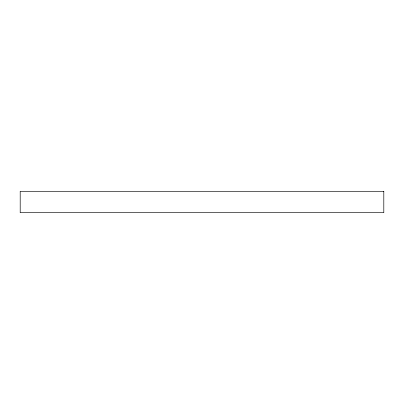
<?xml version="1.0" encoding="UTF-8"?>
<svg xmlns="http://www.w3.org/2000/svg" width="404" height="404" viewBox="0 0 404 404"><rect width="100%" height="100%" fill="white"/><g stroke="black" fill="none" stroke-linecap="round" stroke-linejoin="round"><path stroke-width="0.61" d="M383.8 191.304L20.2 191.304L20.2 212.696L383.8 212.696L383.8 191.304"/></g></svg>
